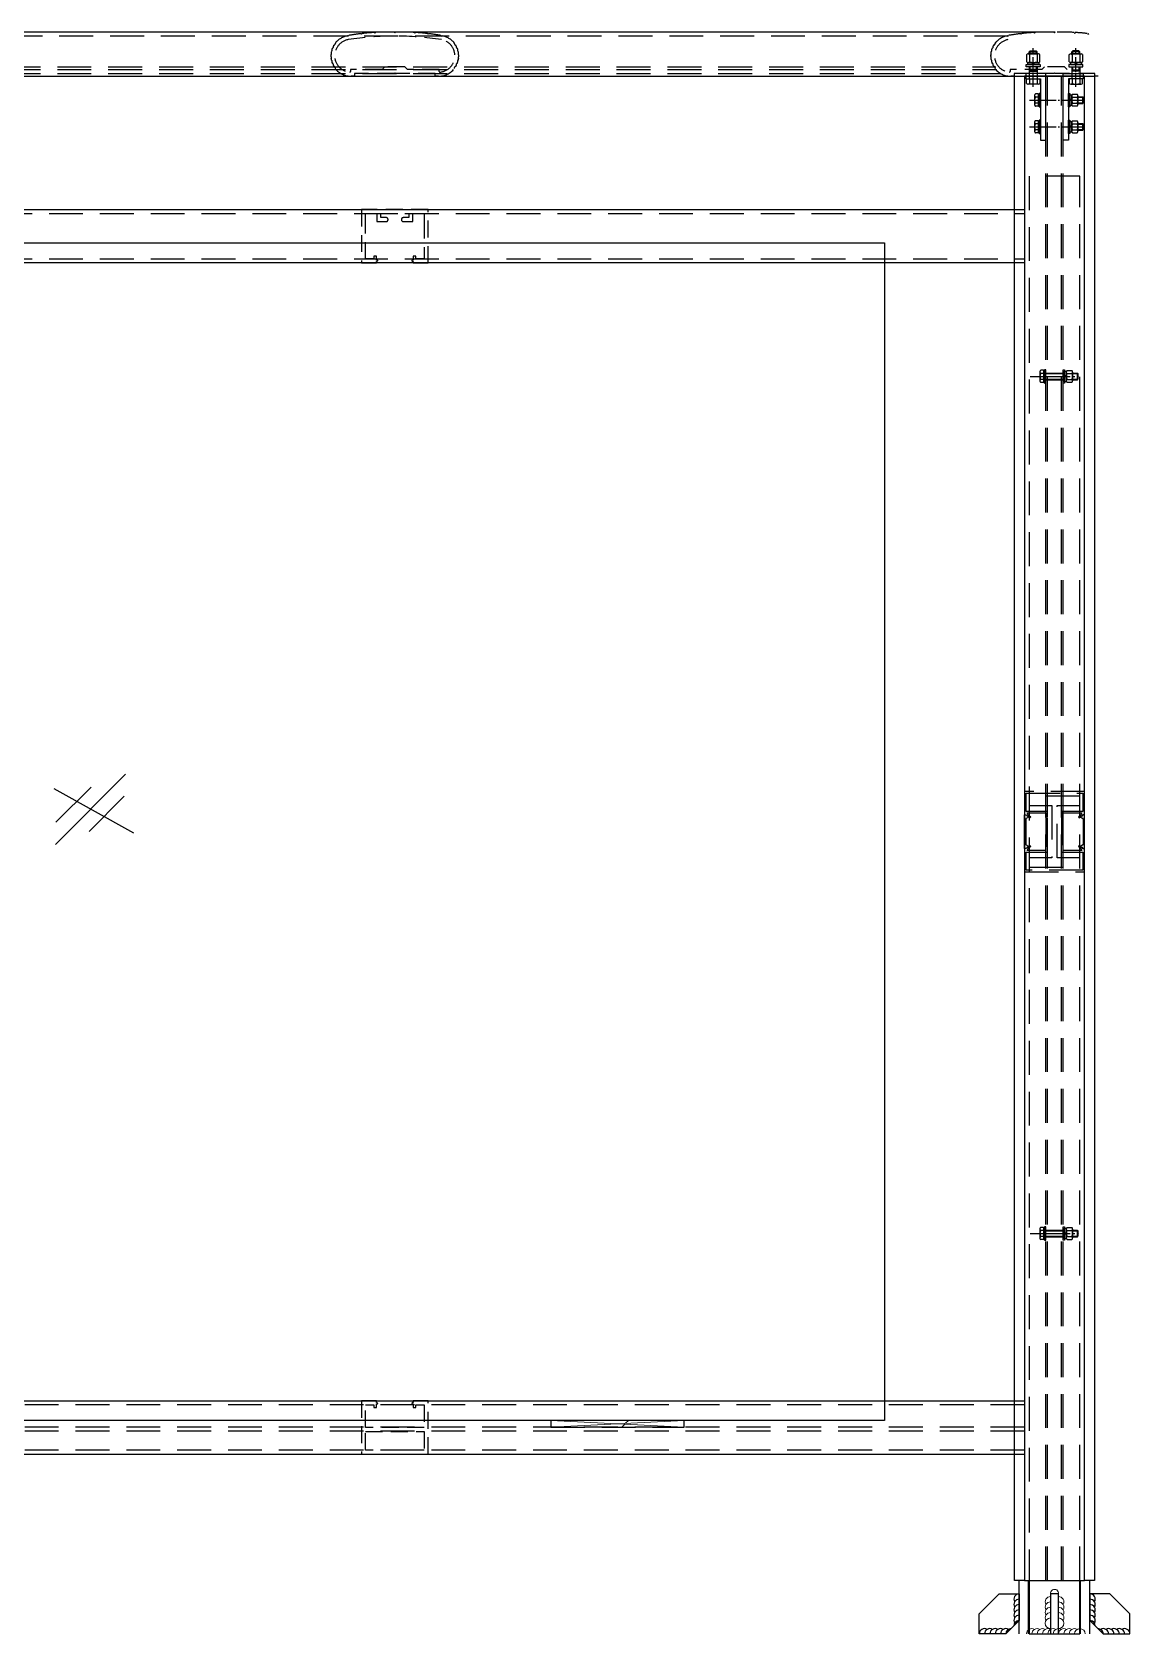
# Model space of a CAD drawing. Header units: millimetres. Extents: x -65 to 1577, y 0 to 1200.
# Drawn here: x 755 to 1577, y 0 to 1200 of the extents above; entities that cross this region are included whole.
import ezdxf

# ---------------------------------------------------------------- set-up
doc = ezdxf.new("R2010")
doc.units = ezdxf.units.MM
doc.linetypes.add('DASHED', pattern=[19.05, 12.7, -6.35])
doc.linetypes.add('DOTE', pattern=[2.42, 2, -0.2, 0.02, -0.2])
for name, color, linetype in [('2PJ', 4, 'Continuous'), ('@F01_Section_AL', 92, 'Continuous'), ('@F03_Section_Glass', 4, 'Continuous'), ('@F05_Section_Steel', 24, 'Continuous'), ('DIM', 8, 'Continuous'), ('F06_Section_Steel', 24, 'Continuous'), ('F26_Dote', 1, 'DOTE'), ('WELD', 8, 'Continuous'), ('XX', 6, 'DASHED')]:
    doc.layers.add(name, color=color, linetype=linetype)
doc.layers.add('3DASH', color=4, linetype='DASHED', lineweight=13)
doc.layers.add('JY-11填充层', color=8, linetype='Continuous', lineweight=5)

msp = doc.modelspace()

# ---------------------------------------------------------------- linework, layer by layer
for p, q in [((1509.9, 945.5, 0), (1509.9, 938.6, 0)), ((1512.7, 946.6, 0), (1510.7, 946.6, 0)), ((1512.7, 944.3, 0), (1510.7, 944.3, 0)), ((1512.7, 939.7, 0), (1510.7, 939.7, 0)), ((1512.7, 937.4, 0), (1510.7, 937.4, 0)), ((1512.7, 946.6, 0), (1513.4, 946.1, 0)), ((1512.7, 946.6, 0), (1512.7, 937.4, 0)), ((1512.7, 937.4, 0), (1513.4, 937.9, 0)), ((1513.4, 947, 0), (1513.4, 937, 0)), ((1514.4, 947, 0), (1513.4, 947, 0)), ((1513.4, 946.1, 0), (1513.4, 939.6, 0)), ((1513.4, 937.9, 0), (1513.4, 939.6, 0)), ((1513.4, 937, 0), (1514.4, 937, 0)), ((1514.4, 937, 0), (1514.4, 947, 0)), ((1514.4, 944.5, 0), (1527.4, 944.5, 0)), ((1514.4, 944.1, 0), (1527.4, 944.1, 0)), ((1514.4, 940, 0), (1527.4, 940, 0)), ((1514.4, 939.5, 0), (1527.4, 939.5, 0)), ((1527.4, 937, 0), (1527.4, 947, 0)), ((1527.4, 947, 0), (1528.4, 947, 0)), ((1528.4, 937, 0), (1527.4, 937, 0)), ((1528.4, 947, 0), (1528.4, 937, 0)), ((1528.4, 938, 0), (1528.4, 946, 0)), ((1528.4, 946, 0), (1529.7, 946, 0)), ((1529.7, 942.7, 0), (1528.4, 942, 0)), ((1529.7, 942, 0), (1528.4, 941.4, 0)), ((1529.7, 938, 0), (1528.4, 938, 0)), ((1529.7, 946, 0), (1529.7, 938, 0)), ((1529.7, 945.3, 0), (1529.7, 938.7, 0)), ((1530.4, 946.4, 0), (1533.8, 946.4, 0)), ((1530.4, 944.2, 0), (1533.8, 944.2, 0)), ((1530.4, 939.8, 0), (1533.8, 939.8, 0)), ((1530.4, 937.6, 0), (1533.8, 937.6, 0)), ((1534.4, 945.3, 0), (1534.4, 938.7, 0)), ((1534.4, 945.3, 0), (1534.4, 938.7, 0)), ((1534.4, 944.5, 0), (1538, 944.5, 0)), ((1534.4, 944.1, 0), (1538.4, 944.1, 0)), ((1534.4, 940, 0), (1538.4, 940, 0)), ((1534.4, 939.5, 0), (1538, 939.5, 0)), ((1538, 944.5, 0), (1538.4, 944.1, 0)), ((1538, 939.5, 0), (1538, 944.5, 0)), ((1538, 939.5, 0), (1538.4, 940, 0)), ((1538.4, 944.1, 0), (1538.4, 940, 0)), ((1509.9, 303.5, 0), (1509.9, 296.5, 0)), ((1512.7, 304.6, 0), (1510.7, 304.6, 0)), ((1512.7, 302.3, 0), (1510.7, 302.3, 0)), ((1512.7, 304.6, 0), (1513.4, 304.1, 0)), ((1512.7, 304.6, 0), (1512.7, 295.4, 0)), ((1513.4, 305, 0), (1513.4, 295, 0)), ((1514.4, 305, 0), (1513.4, 305, 0)), ((1513.4, 304.1, 0), (1513.4, 297.6, 0)), ((1514.4, 295, 0), (1514.4, 305, 0)), ((1514.4, 302.5, 0), (1527.4, 302.5, 0)), ((1514.4, 302.1, 0), (1527.4, 302.1, 0)), ((1527.4, 295, 0), (1527.4, 305, 0)), ((1527.4, 305, 0), (1528.4, 305, 0)), ((1528.4, 305, 0), (1528.4, 295, 0)), ((1528.4, 296, 0), (1528.4, 304, 0)), ((1528.4, 304, 0), (1529.7, 304, 0)), ((1529.7, 300.6, 0), (1528.4, 300, 0)), ((1529.7, 304, 0), (1529.7, 296, 0)), ((1529.7, 303.3, 0), (1529.7, 296.7, 0)), ((1530.4, 304.4, 0), (1533.8, 304.4, 0)), ((1530.4, 302.2, 0), (1533.8, 302.2, 0)), ((1534.4, 303.3, 0), (1534.4, 296.7, 0)), ((1534.4, 303.3, 0), (1534.4, 296.7, 0)), ((1534.4, 302.5, 0), (1538, 302.5, 0)), ((1534.4, 302.1, 0), (1538.4, 302.1, 0)), ((1538, 302.5, 0), (1538.4, 302.1, 0)), ((1538, 297.5, 0), (1538, 302.5, 0)), ((1538.4, 302.1, 0), (1538.4, 297.9, 0)), ((1512.7, 297.7, 0), (1510.7, 297.7, 0)), ((1512.7, 295.4, 0), (1510.7, 295.4, 0)), ((1512.7, 295.4, 0), (1513.4, 295.9, 0)), ((1513.4, 295.9, 0), (1513.4, 297.6, 0)), ((1513.4, 295, 0), (1514.4, 295, 0)), ((1514.4, 297.9, 0), (1527.4, 297.9, 0)), ((1514.4, 297.5, 0), (1527.4, 297.5, 0)), ((1528.4, 295, 0), (1527.4, 295, 0)), ((1529.7, 300, 0), (1528.4, 299.3, 0)), ((1529.7, 296, 0), (1528.4, 296, 0)), ((1530.4, 297.8, 0), (1533.8, 297.8, 0)), ((1530.4, 295.6, 0), (1533.8, 295.6, 0)), ((1534.4, 297.9, 0), (1538.4, 297.9, 0)), ((1534.4, 297.5, 0), (1538, 297.5, 0)), ((1538, 297.5, 0), (1538.4, 297.9, 0))]:
    msp.add_line(p, q)
for centre, radius, start, end in [((1511.2, 945.5, 0), 1.27, 114.7812, 245.2188), ((1513.9, 942, 0), 3.99, 144.4493, 215.5507), ((1511.2, 938.6, 0), 1.27, 114.7812, 245.2188), ((1531, 945.3, 0), 1.27, 120, 240), ((1533.9, 942, 0), 4.12, 147.7958, 212.2042), ((1531, 938.7, 0), 1.27, 120, 240), ((1533.2, 945.3, 0), 1.27, 300, 60), ((1530.3, 942, 0), 4.12, 327.7958, 32.2042), ((1533.2, 938.7, 0), 1.27, 300, 60), ((1511.2, 303.5, 0), 1.27, 114.7812, 245.2188), ((1513.9, 300, 0), 3.99, 144.4493, 215.5507), ((1531, 303.3, 0), 1.27, 120, 240), ((1533.9, 300, 0), 4.12, 147.7958, 212.2042), ((1533.2, 303.3, 0), 1.27, 300, 60), ((1530.3, 300, 0), 4.12, 327.7958, 32.2042), ((1511.2, 296.5, 0), 1.27, 114.7812, 245.2188), ((1531, 296.7, 0), 1.27, 120, 240), ((1533.2, 296.7, 0), 1.27, 300, 60)]:
    msp.add_arc(centre, radius, start, end)
at = {"layer": '2PJ'}
for p, q in [((1499.9, 1183.1, 0), (1499.9, 1177.7, 0)), ((1500.8, 1175.6, 0), (1500.8, 1177.2, 0)), ((1500.8, 1177.2, 0), (1509.1, 1177.2, 0)), ((1508.9, 1183.6, 0), (1501, 1183.6, 0)), ((1501, 1177.2, 0), (1508.9, 1177.2, 0)), ((1501.9, 1185.2, 0), (1502.7, 1186, 0)), ((1501.9, 1183.6, 0), (1501.9, 1185.2, 0)), ((1501.9, 1185.2, 0), (1507.9, 1185.2, 0)), ((1501.9, 1183.6, 0), (1507.9, 1183.6, 0)), ((1502.1, 1183.1, 0), (1502.1, 1177.7, 0)), ((1502.7, 1186, 0), (1507.2, 1186, 0)), ((1503.6, 1177.2, 0), (1505.2, 1175.6, 0)), ((1504.6, 1177.2, 0), (1506.2, 1175.6, 0)), ((1507.9, 1185.2, 0), (1507.2, 1186, 0)), ((1507.8, 1183.1, 0), (1507.8, 1177.7, 0)), ((1507.9, 1183.6, 0), (1507.9, 1185.2, 0)), ((1509.1, 1177.2, 0), (1509.1, 1175.6, 0)), ((1509.9, 1177.7, 0), (1509.9, 1183.1, 0)), ((1531.9, 1177.7, 0), (1531.9, 1183.1, 0)), ((1541.1, 1177.2, 0), (1532.8, 1177.2, 0)), ((1532.8, 1177.2, 0), (1532.8, 1175.6, 0)), ((1533, 1183.6, 0), (1540.9, 1183.6, 0)), ((1540.9, 1177.2, 0), (1533, 1177.2, 0)), ((1533.9, 1185.2, 0), (1534.7, 1186, 0)), ((1533.9, 1183.6, 0), (1533.9, 1185.2, 0)), ((1539.9, 1185.2, 0), (1533.9, 1185.2, 0)), ((1539.9, 1183.6, 0), (1533.9, 1183.6, 0)), ((1534.1, 1183.1, 0), (1534.1, 1177.7, 0)), ((1539.2, 1186, 0), (1534.7, 1186, 0)), ((1537.2, 1177.2, 0), (1535.6, 1175.6, 0)), ((1538.2, 1177.2, 0), (1536.6, 1175.6, 0)), ((1539.9, 1185.2, 0), (1539.2, 1186, 0)), ((1539.8, 1183.1, 0), (1539.8, 1177.7, 0)), ((1539.9, 1183.6, 0), (1539.9, 1185.2, 0)), ((1541.1, 1175.6, 0), (1541.1, 1177.2, 0)), ((1541.9, 1183.1, 0), (1541.9, 1177.7, 0)), ((1499.7, 1174, 0), (1499.7, 1175.6, 0)), ((1499.7, 1175.6, 0), (1510.2, 1175.6, 0)), ((1510.2, 1174, 0), (1499.7, 1174, 0)), ((1499.9, 1161.5, 0), (1499.9, 1165, 0)), ((1499.9, 1165, 0), (1509.9, 1165, 0)), ((1509.1, 1175.6, 0), (1500.8, 1175.6, 0)), ((1501.9, 1174, 0), (1501.9, 1165, 0)), ((1501.9, 1171.4, 0), (1507.9, 1171.4, 0)), ((1501.9, 1170.6, 0), (1502.7, 1171.4, 0)), ((1501.9, 1170.6, 0), (1507.9, 1170.6, 0)), ((1502.1, 1165, 0), (1502.1, 1161.5, 0)), ((1507.9, 1170.6, 0), (1507.2, 1171.4, 0)), ((1507.8, 1165, 0), (1507.8, 1161.5, 0)), ((1507.9, 1174, 0), (1507.9, 1165, 0)), ((1509.9, 1165, 0), (1509.9, 1161.5, 0)), ((1510.2, 1175.6, 0), (1510.2, 1174, 0)), ((1542.2, 1175.6, 0), (1531.7, 1175.6, 0)), ((1531.7, 1175.6, 0), (1531.7, 1174, 0)), ((1531.7, 1174, 0), (1542.2, 1174, 0)), ((1541.9, 1165, 0), (1531.9, 1165, 0)), ((1531.9, 1165, 0), (1531.9, 1161.5, 0)), ((1532.8, 1175.6, 0), (1541.1, 1175.6, 0)), ((1533.9, 1174, 0), (1533.9, 1165, 0)), ((1539.9, 1171.4, 0), (1533.9, 1171.4, 0)), ((1533.9, 1170.6, 0), (1534.7, 1171.4, 0)), ((1539.9, 1170.6, 0), (1533.9, 1170.6, 0)), ((1534.1, 1165, 0), (1534.1, 1161.5, 0)), ((1539.9, 1170.6, 0), (1539.2, 1171.4, 0)), ((1539.8, 1165, 0), (1539.8, 1161.5, 0)), ((1539.9, 1174, 0), (1539.9, 1165, 0)), ((1541.9, 1161.5, 0), (1541.9, 1165, 0)), ((1542.2, 1174, 0), (1542.2, 1175.6, 0)), ((1508.9, 1161, 0), (1501, 1161, 0)), ((1533, 1161, 0), (1540.9, 1161, 0))]:
    msp.add_line(p, q, dxfattribs=at)
for centre, radius, start, end in [((1501, 1182.2, 0), 1.35, 90.5815, 142.2893), ((1501, 1178.6, 0), 1.35, 217.7105, 269.4181), ((1501, 1182.2, 0), 1.35, 37.7103, 89.4172), ((1501.1, 1178.6, 0), 1.35, 270.5828, 322.2897), ((1504.9, 1175.4, 0), 8.19, 69.3718, 110.6282), ((1505, 1185.4, 0), 8.19, 249.3718, 290.6282), ((1508.9, 1182.2, 0), 1.35, 90.5828, 142.2897), ((1509, 1178.6, 0), 1.35, 217.7103, 269.4172), ((1508.9, 1182.2, 0), 1.35, 37.7107, 89.4185), ((1508.9, 1178.6, 0), 1.35, 270.5819, 322.2895), ((1533, 1182.2, 0), 1.35, 90.5815, 142.2893), ((1533, 1178.6, 0), 1.35, 217.7105, 269.4181), ((1532.9, 1178.6, 0), 1.35, 270.5828, 322.2897), ((1533, 1182.2, 0), 1.35, 37.7103, 89.4172), ((1536.8, 1185.4, 0), 8.19, 249.3718, 290.6282), ((1536.9, 1175.4, 0), 8.19, 69.3718, 110.6282), ((1540.8, 1178.6, 0), 1.35, 217.7103, 269.4172), ((1540.9, 1182.2, 0), 1.35, 90.5828, 142.2897), ((1540.9, 1182.2, 0), 1.35, 37.7107, 89.4185), ((1540.9, 1178.6, 0), 1.35, 270.5819, 322.2895), ((1501, 1162.4, 0), 1.35, 217.7103, 269.4172), ((1501, 1162.4, 0), 1.35, 270.5828, 322.2897), ((1504.9, 1169.2, 0), 8.19, 249.3718, 290.6282), ((1508.9, 1162.4, 0), 1.35, 217.7103, 269.4172), ((1508.9, 1162.4, 0), 1.35, 270.5828, 322.2897), ((1533, 1162.4, 0), 1.35, 217.7103, 269.4172), ((1533, 1162.4, 0), 1.35, 270.5828, 322.2897), ((1536.9, 1169.2, 0), 8.19, 249.3718, 290.6282), ((1540.9, 1162.4, 0), 1.35, 217.7103, 269.4172), ((1540.9, 1162.4, 0), 1.35, 270.5828, 322.2897)]:
    msp.add_arc(centre, radius, start, end, dxfattribs=at)
at = {"layer": '3DASH', "ltscale": 0.5}
for p, q in [((1502.7, 1186, 0), (1502.7, 1183.6, 0)), ((1507.2, 1186, 0), (1507.2, 1183.6, 0)), ((1534.7, 1186, 0), (1534.7, 1183.6, 0)), ((1539.2, 1186, 0), (1539.2, 1183.6, 0)), ((1502.7, 1171.4, 0), (1502.7, 1174, 0)), ((1507.2, 1171.4, 0), (1507.2, 1174, 0)), ((1534.7, 1171.4, 0), (1534.7, 1174, 0)), ((1539.2, 1171.4, 0), (1539.2, 1174, 0))]:
    msp.add_line(p, q, dxfattribs=at)
at = {"layer": '@F01_Section_AL'}
for p, q in [((1521.4, 1200, 0), (-64.6, 1200, 0)), ((-64.6, 1167, 0), (1490.7, 1167, 0)), ((1490.9, 40, 0), (1490.9, 1167, 0)), ((1490.9, 1167, 0), (1550.9, 1167, 0)), ((1543.4, 1167, 0), (1498.4, 1167, 0)), ((1498.4, 1167, 0), (1498.4, 40, 0)), ((1543.4, 1167, 0), (1498.4, 1167, 0)), ((1498.4, 1167, 0), (1498.4, 40, 0)), ((1543.4, 40, 0), (1543.4, 1167, 0)), ((1543.4, 40, 0), (1543.4, 1167, 0)), ((1550.9, 1167, 0), (1550.9, 40, 0)), ((43.5, 1067, 0), (1498.4, 1067, 0)), ((1498.4, 1067, 0), (1498.4, 1027, 0)), ((1498.4, 1027, 0), (43.5, 1027, 0)), ((43.5, 174.7, 0), (1498.4, 174.7, 0)), ((43.5, 134.7, 0), (1498.4, 134.7, 0)), ((1498.4, 40, 0), (1490.9, 40, 0)), ((1498.4, 40, 0), (1543.4, 40, 0)), ((1498.4, 40, 0), (1543.4, 40, 0)), ((1498.4, 40, 0), (1543.4, 40, 0)), ((1550.9, 40, 0), (1543.4, 40, 0))]:
    msp.add_line(p, q, dxfattribs=at)
at = {"layer": '@F03_Section_Glass'}
for p, q in [((148.4, 1042, 0), (1393.4, 1042, 0)), ((1393.4, 1042, 0), (1393.4, 160, 0)), ((1393.4, 160, 0), (148.4, 160, 0))]:
    msp.add_line(p, q, dxfattribs=at)
at = {"layer": '@F05_Section_Steel', "ltscale": 10}
for p, q in [((1514.4, 1169, 0), (1499.4, 1169, 0)), ((1499.4, 1169, 0), (1499.4, 1165, 0)), ((1499.4, 1165, 0), (1510.4, 1165, 0)), ((1510.4, 1165, 0), (1510.4, 1119, 0)), ((1514.4, 1119, 0), (1514.4, 1169, 0)), ((1527.4, 1119, 0), (1527.4, 1169, 0)), ((1527.4, 1169, 0), (1542.4, 1169, 0)), ((1542.4, 1165, 0), (1531.4, 1165, 0)), ((1531.4, 1165, 0), (1531.4, 1119, 0)), ((1542.4, 1169, 0), (1542.4, 1165, 0)), ((1510.4, 1119, 0), (1514.4, 1119, 0)), ((1531.4, 1119, 0), (1527.4, 1119, 0)), ((1523.9, 30, 0), (1517.9, 30, 0)), ((1517.9, 30, 0), (1517.9, 0, 0)), ((1523.9, 0, 0), (1523.9, 30, 0)), ((1517.9, 0, 0), (1523.9, 0, 0))]:
    msp.add_line(p, q, dxfattribs=at)
at = {"layer": '@F05_Section_Steel'}
for p, q in [((1464.4, 15, 0), (1479.4, 30, 0)), ((1479.4, 30, 0), (1494.4, 30, 0)), ((1494.4, 30, 0), (1494.4, 10, 0)), ((1562.4, 30, 0), (1547.4, 30, 0)), ((1547.4, 30, 0), (1547.4, 10, 0)), ((1577.4, 15, 0), (1562.4, 30, 0)), ((1464.4, 0, 0), (1464.4, 15, 0)), ((1577.4, 0, 0), (1577.4, 15, 0)), ((1494.4, 10, 0), (1484.4, 0, 0)), ((1547.4, 10, 0), (1557.4, 0, 0)), ((1484.4, 0, 0), (1464.4, 0, 0)), ((1557.4, 0, 0), (1577.4, 0, 0))]:
    msp.add_line(p, q, dxfattribs=at)
at = {"layer": 'DIM', "linetype": 'DASHED', "ltscale": 450}
msp.add_line((772.1, 591.5, 0), (824.7, 644.1, 0), dxfattribs=at)
at = {"layer": 'DIM'}
for p, q in [((771, 633.4, 0), (830.7, 600.2, 0)), ((772.4, 608, 0), (798.8, 634.4, 0)), ((797.4, 601.2, 0), (823.7, 627.5, 0))]:
    msp.add_line(p, q, dxfattribs=at)
at = {"layer": 'F06_Section_Steel'}
for p, q in [((1494.4, 0, 0), (1494.4, 40, 0)), ((1501.5, 0, 0), (1501.5, 40, 0)), ((1501.9, 40, 0), (1501.9, 0, 0)), ((1539.9, 0, 0), (1539.9, 40, 0)), ((1540.4, 0, 0), (1540.4, 40, 0)), ((1547.4, 0, 0), (1547.4, 40, 0)), ((1501.9, 0, 0), (1539.9, 0, 0))]:
    msp.add_line(p, q, dxfattribs=at)
at = {"layer": 'F26_Dote', "linetype": 'DOTE', "ltscale": 5}
for p, q in [((1504.9, 1159, 0), (1504.9, 1188, 0)), ((1536.9, 1159, 0), (1536.9, 1188, 0))]:
    msp.add_line(p, q, dxfattribs=at)
at = {"layer": 'F26_Dote', "ltscale": 10}
for p, q in [((1502.1, 1149, 0), (1543.1, 1149, 0)), ((1502.1, 1129, 0), (1543.1, 1129, 0))]:
    msp.add_line(p, q, dxfattribs=at)
at = {"layer": 'F26_Dote', "ltscale": 15}
for p, q in [((1502.7, 942, 0), (1539.1, 942, 0)), ((1502.7, 300, 0), (1539.1, 300, 0))]:
    msp.add_line(p, q, dxfattribs=at)
at = {"layer": 'JY-11填充层'}
for p, q in [((1243.4, 155, 0), (1143.4, 160, 0)), ((1143.4, 155, 0), (1243.4, 160, 0)), ((1196.6, 155, 0), (1198.9, 157.2, 0)), ((1199.4, 157.8, 0), (1201.6, 160, 0)), ((1517.9, 30, 0), (1521.9, 30, 0)), ((1521.9, 30, 0), (1523.9, 30, 0))]:
    msp.add_line(p, q, dxfattribs=at)
for centre, radius, start, end in [((1517.9, 24, 0), 4, 90, 210), ((1517.9, 20, 0), 4, 90, 210), ((1520.9, 30.4, 0), 3.03, 352.1388, 187.8612), ((1523.9, 24, 0), 4, 330, 90), ((1523.9, 20, 0), 4, 330, 90), ((1517.9, 16, 0), 4, 90, 210), ((1517.9, 12, 0), 4, 90, 210), ((1517.9, 8, 0), 4, 90, 270), ((1523.9, 16, 0), 4, 330, 90), ((1523.9, 12, 0), 4, 330, 90), ((1523.9, 8, 0), 4, 270, 90), ((1503.9, 0, 0), 4, 60, 180), ((1507.9, 0, 0), 4, 60, 180), ((1511.9, 0, 0), 4, 60, 180), ((1515.9, 0, 0), 4, 60, 180), ((1519.9, 0, 0), 4, 60, 180), ((1523.9, 0, 0), 4, 60, 180), ((1527.9, 0, 0), 4, 60, 180), ((1531.9, 0, 0), 4, 60, 180), ((1535.9, 0, 0), 4, 60, 180), ((1539.9, 0, 0), 4, 0, 180)]:
    msp.add_arc(centre, radius, start, end, dxfattribs=at)
at = {"layer": 'WELD'}
for centre, start, end in [((1494.4, 26, 0), 90, 210), ((1494.4, 22, 0), 90, 210), ((1494.4, 22, 0), 90, 150), ((1547.4, 26, 0), 330, 90), ((1547.4, 22, 0), 30, 90), ((1547.4, 22, 0), 330, 90), ((1494.4, 18, 0), 90, 210), ((1494.4, 14, 0), 90, 210), ((1494.4, 10, 0), 90, 210), ((1494.4, 18, 0), 90, 150), ((1494.4, 14, 0), 90, 150), ((1494.4, 10, 0), 90, 150), ((1547.4, 18, 0), 30, 90), ((1547.4, 18, 0), 330, 90), ((1547.4, 14, 0), 30, 90), ((1547.4, 14, 0), 330, 90), ((1547.4, 10, 0), 30, 90), ((1547.4, 10, 0), 330, 90), ((1468.4, 0, 0), 60, 180), ((1472.4, 0, 0), 60, 180), ((1472.4, 0, 0), 120, 180), ((1476.4, 0, 0), 60, 180), ((1476.4, 0, 0), 120, 180), ((1480.4, 0, 0), 60, 180), ((1480.4, 0, 0), 120, 180), ((1484.4, 0, 0), 60, 180), ((1484.4, 0, 0), 120, 180), ((1488.4, 0, 0), 90, 180), ((1488.4, 0, 0), 120, 180), ((1494.4, 6, 0), 90, 180), ((1494.4, 6, 0), 90, 150), ((1547.4, 6, 0), 30, 90), ((1547.4, 6, 0), 0, 90), ((1553.4, 0, 0), 0, 90), ((1557.4, 0, 0), 0, 120), ((1553.4, 0, 0), 0, 60), ((1561.4, 0, 0), 0, 120), ((1557.4, 0, 0), 0, 60), ((1565.4, 0, 0), 0, 120), ((1561.4, 0, 0), 0, 60), ((1569.4, 0, 0), 0, 120), ((1565.4, 0, 0), 0, 60), ((1573.4, 0, 0), 0, 120), ((1569.4, 0, 0), 0, 60)]:
    msp.add_arc(centre, 4, start, end, dxfattribs=at)
at = {"layer": 'XX', "ltscale": 2}
for p, q in [((1486.2, 1197, 0), (-64.6, 1197, 0)), ((-64.6, 1174, 0), (1476.9, 1174, 0)), ((-64.6, 1172, 0), (1476.9, 1172, 0)), ((-64.6, 1169, 0), (1480.6, 1169, 0)), ((1514.4, 40, 0), (1514.4, 1167, 0)), ((1515.6, 40, 0), (1515.6, 1167, 0)), ((1526.2, 40, 0), (1526.2, 1167, 0)), ((1527.4, 40, 0), (1527.4, 1167, 0)), ((1505.9, 1152.5, 0), (1505.9, 1145.6, 0)), ((1508.7, 1153.6, 0), (1506.7, 1153.6, 0)), ((1508.7, 1153.6, 0), (1509.4, 1153.1, 0)), ((1508.7, 1153.6, 0), (1508.7, 1144.4, 0)), ((1509.4, 1154, 0), (1509.4, 1144, 0)), ((1510.4, 1154, 0), (1509.4, 1154, 0)), ((1509.4, 1153.1, 0), (1509.4, 1146.6, 0)), ((1510.4, 1144, 0), (1510.4, 1154, 0)), ((1531.4, 1144, 0), (1531.4, 1154, 0)), ((1531.4, 1154, 0), (1532.4, 1154, 0)), ((1532.4, 1154, 0), (1532.4, 1144, 0)), ((1532.4, 1145, 0), (1532.4, 1153, 0)), ((1532.4, 1153, 0), (1533.7, 1153, 0)), ((1533.7, 1153, 0), (1533.7, 1145, 0)), ((1533.7, 1152.3, 0), (1533.7, 1145.7, 0)), ((1534.4, 1153.4, 0), (1537.8, 1153.4, 0)), ((1538.4, 1152.3, 0), (1538.4, 1145.7, 0)), ((1538.4, 1152.3, 0), (1538.4, 1145.7, 0)), ((1508.7, 1151.3, 0), (1506.7, 1151.3, 0)), ((1508.7, 1146.7, 0), (1506.7, 1146.7, 0)), ((1508.7, 1144.4, 0), (1506.7, 1144.4, 0)), ((1508.7, 1144.4, 0), (1509.4, 1144.9, 0)), ((1509.4, 1144.9, 0), (1509.4, 1146.6, 0)), ((1509.4, 1144, 0), (1510.4, 1144, 0)), ((1532.4, 1144, 0), (1531.4, 1144, 0)), ((1533.7, 1149.7, 0), (1532.4, 1149, 0)), ((1533.7, 1149, 0), (1532.4, 1148.4, 0)), ((1533.7, 1145, 0), (1532.4, 1145, 0)), ((1534.4, 1151.2, 0), (1537.8, 1151.2, 0)), ((1534.4, 1146.8, 0), (1537.8, 1146.8, 0)), ((1534.4, 1144.6, 0), (1537.8, 1144.6, 0)), ((1538.4, 1151.5, 0), (1542, 1151.5, 0)), ((1538.4, 1151.1, 0), (1542.4, 1151.1, 0)), ((1538.4, 1147, 0), (1542.4, 1147, 0)), ((1538.4, 1146.5, 0), (1542, 1146.5, 0)), ((1542, 1151.5, 0), (1542.4, 1151.1, 0)), ((1542, 1146.5, 0), (1542, 1151.5, 0)), ((1542, 1146.5, 0), (1542.4, 1147, 0)), ((1542.4, 1151.1, 0), (1542.4, 1147, 0)), ((1505.9, 1132.5, 0), (1505.9, 1125.6, 0)), ((1508.7, 1133.6, 0), (1506.7, 1133.6, 0)), ((1508.7, 1131.3, 0), (1506.7, 1131.3, 0)), ((1508.7, 1133.6, 0), (1509.4, 1133.1, 0)), ((1508.7, 1133.6, 0), (1508.7, 1124.4, 0)), ((1509.4, 1134, 0), (1509.4, 1124, 0)), ((1510.4, 1134, 0), (1509.4, 1134, 0)), ((1509.4, 1133.1, 0), (1509.4, 1126.6, 0)), ((1510.4, 1124, 0), (1510.4, 1134, 0)), ((1531.4, 1124, 0), (1531.4, 1134, 0)), ((1531.4, 1134, 0), (1532.4, 1134, 0)), ((1532.4, 1134, 0), (1532.4, 1124, 0)), ((1532.4, 1125, 0), (1532.4, 1133, 0)), ((1532.4, 1133, 0), (1533.7, 1133, 0)), ((1533.7, 1129.7, 0), (1532.4, 1129, 0)), ((1533.7, 1129, 0), (1532.4, 1128.4, 0)), ((1533.7, 1133, 0), (1533.7, 1125, 0)), ((1533.7, 1132.3, 0), (1533.7, 1125.7, 0)), ((1534.4, 1133.4, 0), (1537.8, 1133.4, 0)), ((1534.4, 1131.2, 0), (1537.8, 1131.2, 0)), ((1538.4, 1132.3, 0), (1538.4, 1125.7, 0)), ((1538.4, 1132.3, 0), (1538.4, 1125.7, 0)), ((1538.4, 1131.5, 0), (1542, 1131.5, 0)), ((1538.4, 1131.1, 0), (1542.4, 1131.1, 0)), ((1542, 1131.5, 0), (1542.4, 1131.1, 0)), ((1542, 1126.5, 0), (1542, 1131.5, 0)), ((1542.4, 1131.1, 0), (1542.4, 1127, 0)), ((1508.7, 1126.7, 0), (1506.7, 1126.7, 0)), ((1508.7, 1124.4, 0), (1506.7, 1124.4, 0)), ((1508.7, 1124.4, 0), (1509.4, 1124.9, 0)), ((1509.4, 1124.9, 0), (1509.4, 1126.6, 0)), ((1509.4, 1124, 0), (1510.4, 1124, 0)), ((1532.4, 1124, 0), (1531.4, 1124, 0)), ((1533.7, 1125, 0), (1532.4, 1125, 0)), ((1534.4, 1126.8, 0), (1537.8, 1126.8, 0)), ((1534.4, 1124.6, 0), (1537.8, 1124.6, 0)), ((1538.4, 1127, 0), (1542.4, 1127, 0)), ((1538.4, 1126.5, 0), (1542, 1126.5, 0)), ((1542, 1126.5, 0), (1542.4, 1127, 0)), ((1539.9, 1092, 0), (1501.9, 1092, 0)), ((1501.9, 1092, 0), (1501.9, 40, 0)), ((1539.9, 40, 0), (1539.9, 1092, 0)), ((43.4, 1064, 0), (1498.4, 1064, 0)), ((43.4, 1030, 0), (1498.4, 1030, 0)), ((1543.4, 631, 0), (1498.4, 631, 0)), ((1498.4, 631, 0), (1498.4, 615, 0)), ((1499.6, 616.2, 0), (1499.6, 629.8, 0)), ((1499.6, 629.8, 0), (1542.2, 629.8, 0)), ((1539.9, 627.5, 0), (1501.9, 627.5, 0)), ((1501.9, 627.5, 0), (1501.9, 620.5, 0)), ((1539.9, 620.5, 0), (1539.9, 627.5, 0)), ((1542.2, 629.8, 0), (1542.2, 616.2, 0)), ((1543.4, 615, 0), (1543.4, 631, 0)), ((1498.4, 615, 0), (1498.4, 613.5, 0)), ((1498.4, 613.5, 0), (1499.8, 613.5, 0)), ((1498.4, 613.5, 0), (1498.4, 613.5, 0)), ((1498.4, 588.5, 0), (1498.4, 613.5, 0)), ((1498.4, 613.5, 0), (1499.9, 613.5, 0)), ((1515.6, 616.2, 0), (1499.6, 616.2, 0)), ((1499.8, 613.5, 0), (1500.4, 612.5, 0)), ((1499.9, 613.5, 0), (1500.4, 612.6, 0)), ((1501.5, 613.2, 0), (1500.4, 615, 0)), ((1500.4, 615, 0), (1514.4, 615, 0)), ((1500.4, 612.6, 0), (1501.5, 613.2, 0)), ((1500.4, 612.5, 0), (1501, 612.9, 0)), ((1501.9, 620.5, 0), (1518.9, 620.5, 0)), ((1502.1, 612.8, 0), (1503.1, 612.1, 0)), ((1503.1, 612.1, 0), (1502.4, 611.3, 0)), ((1514.4, 615, 0), (1514.4, 586.9, 0)), ((1515.6, 585.7, 0), (1515.6, 616.2, 0)), ((1518.9, 620.5, 0), (1518.9, 581.4, 0)), ((1522.9, 581.4, 0), (1522.9, 620.5, 0)), ((1522.9, 620.5, 0), (1539.9, 620.5, 0)), ((1542.2, 616.2, 0), (1526.2, 616.2, 0)), ((1526.2, 616.2, 0), (1526.2, 585.7, 0)), ((1527.4, 615, 0), (1541.4, 615, 0)), ((1527.4, 586.9, 0), (1527.4, 615, 0)), ((1539.7, 612.8, 0), (1538.8, 612.1, 0)), ((1538.8, 612.1, 0), (1539.4, 611.3, 0)), ((1541.4, 615, 0), (1540.4, 613.2, 0)), ((1540.4, 613.2, 0), (1541.4, 612.6, 0)), ((1541.4, 612.5, 0), (1540.8, 612.9, 0)), ((1541.4, 612.6, 0), (1542, 613.5, 0)), ((1542, 613.5, 0), (1541.4, 612.5, 0)), ((1543.4, 613.5, 0), (1542, 613.5, 0)), ((1542, 613.5, 0), (1543.4, 613.5, 0)), ((1543.4, 613.5, 0), (1543.4, 615, 0)), ((1543.4, 613.5, 0), (1543.4, 613.5, 0)), ((1543.4, 588.5, 0), (1543.4, 613.5, 0)), ((1499.4, 610.5, 0), (1499.4, 591.5, 0)), ((1501.3, 611.8, 0), (1499.7, 610.9, 0)), ((1502.4, 611.3, 0), (1501.8, 611.8, 0)), ((1539.4, 611.3, 0), (1540.1, 611.8, 0)), ((1540.6, 611.8, 0), (1542.2, 610.9, 0)), ((1542.4, 610.5, 0), (1542.4, 591.5, 0)), ((1499.8, 588.5, 0), (1498.4, 588.5, 0)), ((1499.9, 588.4, 0), (1498.4, 588.4, 0)), ((1498.4, 588.4, 0), (1498.4, 586.9, 0)), ((1499.7, 591.1, 0), (1501.3, 590.2, 0)), ((1500.4, 589.5, 0), (1499.8, 588.5, 0)), ((1500.4, 589.3, 0), (1499.9, 588.4, 0)), ((1501, 589.2, 0), (1500.4, 589.5, 0)), ((1501.5, 588.7, 0), (1500.4, 589.3, 0)), ((1500.4, 586.9, 0), (1501.5, 588.7, 0)), ((1501.8, 590.2, 0), (1502.4, 590.7, 0)), ((1503.1, 589.9, 0), (1502.1, 589.2, 0)), ((1502.4, 590.7, 0), (1503.1, 589.9, 0)), ((1539.4, 590.7, 0), (1538.8, 589.9, 0)), ((1538.8, 589.9, 0), (1539.7, 589.2, 0)), ((1540.1, 590.2, 0), (1539.4, 590.7, 0)), ((1541.4, 589.3, 0), (1540.4, 588.7, 0)), ((1540.4, 588.7, 0), (1541.4, 586.9, 0)), ((1542.2, 591.1, 0), (1540.6, 590.2, 0)), ((1540.8, 589.2, 0), (1541.4, 589.5, 0)), ((1542, 588.4, 0), (1541.4, 589.3, 0)), ((1541.4, 589.5, 0), (1542, 588.5, 0)), ((1542, 588.5, 0), (1543.4, 588.5, 0)), ((1543.4, 588.4, 0), (1542, 588.4, 0)), ((1543.4, 586.9, 0), (1543.4, 588.4, 0)), ((1498.4, 586.9, 0), (1498.4, 571, 0)), ((1499.6, 572.2, 0), (1499.6, 585.7, 0)), ((1499.6, 585.7, 0), (1515.6, 585.7, 0)), ((1514.4, 586.9, 0), (1500.4, 586.9, 0)), ((1518.9, 581.4, 0), (1501.9, 581.4, 0)), ((1501.9, 581.4, 0), (1501.9, 574.5, 0)), ((1539.9, 581.4, 0), (1522.9, 581.4, 0)), ((1526.2, 585.7, 0), (1542.2, 585.7, 0)), ((1541.4, 586.9, 0), (1527.4, 586.9, 0)), ((1539.9, 574.5, 0), (1539.9, 581.4, 0)), ((1542.2, 585.7, 0), (1542.2, 572.2, 0)), ((1543.4, 571, 0), (1543.4, 586.9, 0)), ((1498.4, 571, 0), (1543.4, 571, 0)), ((1542.2, 572.2, 0), (1499.6, 572.2, 0)), ((1501.9, 574.5, 0), (1539.9, 574.5, 0)), ((1498.4, 171.7, 0), (43.5, 171.7, 0)), ((1243.4, 160, 0), (1143.4, 160, 0)), ((1143.4, 160, 0), (1143.4, 155, 0)), ((1243.4, 155, 0), (1243.4, 160, 0)), ((1498.4, 155, 0), (43.5, 155, 0)), ((1498.4, 152, 0), (43.5, 152, 0)), ((1143.4, 155, 0), (1243.4, 155, 0)), ((1498.4, 137.7, 0), (43.5, 137.7, 0))]:
    msp.add_line(p, q, dxfattribs=at)
at = {"layer": 'XX'}
for p, q in [((991, 1197.3, 0), (991.6, 1196.9, 0)), ((991.6, 1196.9, 0), (992, 1197.4, 0)), ((1000.9, 1198.8, 0), (1001.5, 1198.3, 0)), ((1001.5, 1198.3, 0), (1001.9, 1198.9, 0)), ((1010.9, 1199.7, 0), (1011.4, 1199.2, 0)), ((1011.4, 1199.2, 0), (1011.9, 1199.7, 0)), ((1025.9, 1200, 0), (1026.4, 1199.5, 0)), ((1026.4, 1199.5, 0), (1026.9, 1200, 0)), ((1041, 1199.7, 0), (1041.4, 1199.2, 0)), ((1041.4, 1199.2, 0), (1042, 1199.7, 0)), ((1051, 1198.9, 0), (1051.4, 1198.3, 0)), ((1051.4, 1198.3, 0), (1051.9, 1198.8, 0)), ((1060.9, 1197.4, 0), (1061.3, 1196.9, 0)), ((1061.3, 1196.9, 0), (1061.9, 1197.3, 0)), ((1485.5, 1197.3, 0), (1486.1, 1196.9, 0)), ((1486.1, 1196.9, 0), (1486.5, 1197.4, 0)), ((1495.4, 1198.8, 0), (1496, 1198.3, 0)), ((1496, 1198.3, 0), (1496.4, 1198.9, 0)), ((1505.4, 1199.7, 0), (1505.9, 1199.2, 0)), ((1505.9, 1199.2, 0), (1506.4, 1199.7, 0)), ((1520.4, 1200, 0), (1520.9, 1199.5, 0)), ((1520.9, 1199.5, 0), (1521.4, 1200, 0)), ((1535.5, 1199.7, 0), (1535.9, 1199.2, 0)), ((1535.9, 1199.2, 0), (1536.5, 1199.7, 0)), ((1545.5, 1198.9, 0), (1545.9, 1198.3, 0)), ((1545.9, 1198.3, 0), (1546.5, 1198.8, 0)), ((1016.9, 1172, 0), (993.2, 1172, 0)), ((993.2, 1172, 0), (993.2, 1170.5, 0)), ((996.2, 1167, 0), (993.7, 1167, 0)), ((1025.9, 1169, 0), (996.2, 1169, 0)), ((996.2, 1169, 0), (996.2, 1167, 0)), ((1018.9, 1174, 0), (1016.9, 1172, 0)), ((1033.9, 1174, 0), (1018.9, 1174, 0)), ((1026.4, 1169.5, 0), (1025.9, 1169, 0)), ((1026.9, 1169, 0), (1026.4, 1169.5, 0)), ((1056.7, 1169, 0), (1026.9, 1169, 0)), ((1035.9, 1172, 0), (1033.9, 1174, 0)), ((1059.7, 1172, 0), (1035.9, 1172, 0)), ((1056.7, 1167, 0), (1056.7, 1169, 0)), ((1059.2, 1167, 0), (1056.7, 1167, 0)), ((1059.7, 1170.5, 0), (1059.7, 1172, 0)), ((1511.4, 1172, 0), (1487.7, 1172, 0)), ((1487.7, 1172, 0), (1487.7, 1170.5, 0)), ((1490.7, 1167, 0), (1488.2, 1167, 0)), ((1520.4, 1169, 0), (1490.7, 1169, 0)), ((1490.7, 1169, 0), (1490.7, 1167, 0)), ((1513.4, 1174, 0), (1511.4, 1172, 0)), ((1528.4, 1174, 0), (1513.4, 1174, 0)), ((1520.9, 1169.5, 0), (1520.4, 1169, 0)), ((1521.4, 1169, 0), (1520.9, 1169.5, 0)), ((1551.2, 1169, 0), (1521.4, 1169, 0)), ((1530.4, 1172, 0), (1528.4, 1174, 0)), ((1551.2, 1167, 0), (1551.2, 1169, 0)), ((1553.7, 1167, 0), (1551.2, 1167, 0)), ((1051.4, 1067, 0), (1001.4, 1067, 0)), ((1001.4, 1067, 0), (1001.4, 1027, 0)), ((1004.4, 1061, 0), (1004.4, 1064, 0)), ((1004.4, 1064, 0), (1012.9, 1064, 0)), ((1004.4, 1058, 0), (1004.4, 1061, 0)), ((1004.4, 1030, 0), (1004.4, 1058, 0)), ((1012.9, 1064, 0), (1012.9, 1058, 0)), ((1012.9, 1058, 0), (1019.9, 1058, 0)), ((1015.9, 1061, 0), (1015.9, 1064, 0)), ((1015.9, 1064, 0), (1036.9, 1064, 0)), ((1019.9, 1061, 0), (1015.9, 1061, 0)), ((1036.9, 1061, 0), (1032.9, 1061, 0)), ((1032.9, 1058, 0), (1039.9, 1058, 0)), ((1036.9, 1064, 0), (1036.9, 1061, 0)), ((1039.9, 1058, 0), (1039.9, 1064, 0)), ((1039.9, 1064, 0), (1048.4, 1064, 0)), ((1048.4, 1064, 0), (1048.4, 1061, 0)), ((1048.4, 1061, 0), (1048.4, 1058, 0)), ((1048.4, 1058, 0), (1048.4, 1030, 0)), ((1051.4, 1027, 0), (1051.4, 1067, 0)), ((1012.7, 1032, 0), (1010.7, 1032, 0)), ((1010.7, 1032, 0), (1010.7, 1030, 0)), ((1012.7, 1030, 0), (1012.7, 1032, 0)), ((1042.2, 1032, 0), (1040.2, 1032, 0)), ((1040.2, 1032, 0), (1040.2, 1030, 0)), ((1042.2, 1030, 0), (1042.2, 1032, 0)), ((1001.4, 1027, 0), (1012.7, 1027, 0)), ((1007.4, 1030, 0), (1004.4, 1030, 0)), ((1010.7, 1030, 0), (1007.4, 1030, 0)), ((1012.7, 1029.2, 0), (1012.7, 1030, 0)), ((1013.4, 1029.2, 0), (1012.7, 1029.2, 0)), ((1012.7, 1027, 0), (1012.7, 1028.2, 0)), ((1012.7, 1028.2, 0), (1013.1, 1028.2, 0)), ((1013.1, 1028.2, 0), (1013.6, 1028.7, 0)), ((1039.3, 1028.7, 0), (1039.8, 1028.2, 0)), ((1040.2, 1029.2, 0), (1039.5, 1029.2, 0)), ((1039.8, 1028.2, 0), (1040.2, 1028.2, 0)), ((1040.2, 1030, 0), (1040.2, 1029.2, 0)), ((1040.2, 1028.2, 0), (1040.2, 1027, 0)), ((1040.2, 1027, 0), (1051.4, 1027, 0)), ((1048.4, 1030, 0), (1042.2, 1030, 0)), ((1012.7, 174.7, 0), (1001.4, 174.7, 0)), ((1001.4, 174.7, 0), (1001.4, 134.7, 0)), ((1004.4, 154.7, 0), (1004.4, 171.7, 0)), ((1004.4, 171.7, 0), (1010.7, 171.7, 0)), ((1010.7, 171.7, 0), (1010.7, 169.7, 0)), ((1010.7, 169.7, 0), (1012.7, 169.7, 0)), ((1012.7, 173.5, 0), (1012.7, 174.7, 0)), ((1013.1, 173.5, 0), (1012.7, 173.5, 0)), ((1012.7, 171.7, 0), (1012.7, 172.5, 0)), ((1012.7, 172.5, 0), (1013.4, 172.5, 0)), ((1012.7, 169.7, 0), (1012.7, 171.7, 0)), ((1013.6, 173, 0), (1013.1, 173.5, 0)), ((1039.8, 173.5, 0), (1039.3, 173, 0)), ((1039.5, 172.5, 0), (1040.2, 172.5, 0)), ((1040.2, 173.5, 0), (1039.8, 173.5, 0)), ((1051.4, 174.7, 0), (1040.2, 174.7, 0)), ((1040.2, 174.7, 0), (1040.2, 173.5, 0)), ((1040.2, 172.5, 0), (1040.2, 171.7, 0)), ((1040.2, 171.7, 0), (1040.2, 169.7, 0)), ((1040.2, 169.7, 0), (1042.2, 169.7, 0)), ((1042.2, 169.7, 0), (1042.2, 171.7, 0)), ((1042.2, 171.7, 0), (1045.4, 171.7, 0)), ((1045.4, 171.7, 0), (1048.4, 171.7, 0)), ((1048.4, 171.7, 0), (1048.4, 154.7, 0)), ((1051.4, 134.7, 0), (1051.4, 174.7, 0)), ((1048.4, 154.7, 0), (1004.4, 154.7, 0)), ((1004.4, 137.7, 0), (1004.4, 151.7, 0)), ((1004.4, 151.7, 0), (1048.4, 151.7, 0)), ((1048.4, 151.7, 0), (1048.4, 137.7, 0)), ((1001.4, 134.7, 0), (1051.4, 134.7, 0)), ((1048.4, 137.7, 0), (1004.4, 137.7, 0))]:
    msp.add_line(p, q, dxfattribs=at)
for centre, radius, start, end in [((979, 1189.1, 0), 1.5, 296.7237, 13.2763), ((981, 1189.6, 0), 0.566, 106.7237, 193.2763), ((980.4, 1191.6, 0), 1.5, 286.7237, 11.1869), ((993.7, 1182.2, 0), 12.3, 100.2958, 265.1179), ((993.7, 1182.2, 0), 15.2, 100.2958, 140.9299), ((1021.4, 1029.5, 0), 170.5, 100.2797, 100.2958), ((1026.4, 969.4, 0), 227.6, 81.1713, 98.8287), ((1021.4, 1029.5, 0), 170.5, 96.9092, 99.9437), ((1021.4, 1029.5, 0), 170.5, 93.5386, 96.5731), ((1026.7, 788.5, 0), 411.5, 90.1079, 92.0614), ((1026.2, 788.5, 0), 411.5, 87.9386, 89.8921), ((1031.4, 1029.5, 0), 170.5, 83.4269, 86.4614), ((1031.4, 1029.5, 0), 170.5, 80.0563, 83.0908), ((1059.2, 1182.2, 0), 12.3, 274.8821, 79.7042), ((1031.4, 1029.5, 0), 170.5, 79.7042, 79.7203), ((1059.2, 1182.2, 0), 15.2, 39.0701, 79.7042), ((1072.5, 1191.6, 0), 1.5, 168.8131, 253.2763), ((1071.9, 1189.6, 0), 0.566, 346.7237, 73.2763), ((1073.9, 1189.1, 0), 1.5, 166.7237, 243.2763), ((1473.5, 1189.1, 0), 1.5, 296.7237, 13.2763), ((1475.5, 1189.6, 0), 0.566, 106.7237, 193.2763), ((1474.9, 1191.6, 0), 1.5, 286.7237, 11.1869), ((1488.2, 1182.2, 0), 12.3, 100.2958, 265.1179), ((1488.2, 1182.2, 0), 15.2, 100.2958, 140.9299), ((1515.9, 1029.5, 0), 170.5, 100.2797, 100.2958), ((1515.9, 1029.5, 0), 170.5, 96.9092, 99.9437), ((1515.9, 1029.5, 0), 170.5, 93.5386, 96.5731), ((1521.2, 788.5, 0), 411.5, 90.1079, 92.0614), ((1520.7, 788.5, 0), 411.5, 87.9386, 89.8921), ((1525.9, 1029.5, 0), 170.5, 83.4269, 86.4614), ((979, 1182.2, 0), 0.566, 136.7237, 223.2763), ((977.5, 1183.7, 0), 1.5, 316.7237, 33.2763), ((977.5, 1180.8, 0), 1.5, 326.7237, 43.2763), ((979.2, 1184.8, 0), 0.566, 126.7237, 213.2763), ((979.2, 1179.7, 0), 0.566, 146.7237, 233.2763), ((978, 1186.5, 0), 1.5, 306.7237, 23.2763), ((978, 1178, 0), 1.5, 336.7237, 53.2763), ((979.9, 1187.3, 0), 0.566, 116.7237, 203.2763), ((979.9, 1177.2, 0), 0.566, 156.7237, 243.2763), ((979, 1175.4, 0), 1.5, 346.7237, 63.2763), ((1073.9, 1175.4, 0), 1.5, 116.7237, 193.2763), ((1073, 1187.3, 0), 0.566, 336.7237, 63.2763), ((1073, 1177.2, 0), 0.566, 296.7237, 23.2763), ((1074.9, 1186.5, 0), 1.5, 156.7237, 233.2763), ((1074.9, 1178, 0), 1.5, 126.7237, 203.2763), ((1075.4, 1183.7, 0), 1.5, 146.7237, 223.2763), ((1075.4, 1180.8, 0), 1.5, 136.7237, 213.2763), ((1073.6, 1184.8, 0), 0.566, 326.7237, 53.2763), ((1073.6, 1179.7, 0), 0.566, 306.7237, 33.2763), ((1073.9, 1182.2, 0), 0.566, 316.7237, 43.2763), ((1473.5, 1182.2, 0), 0.566, 136.7237, 223.2763), ((1472, 1183.7, 0), 1.5, 316.7237, 33.2763), ((1472, 1180.8, 0), 1.5, 326.7237, 43.2763), ((1473.7, 1184.8, 0), 0.566, 126.7237, 213.2763), ((1473.7, 1179.7, 0), 0.566, 146.7237, 233.2763), ((1472.5, 1186.5, 0), 1.5, 306.7237, 23.2763), ((1472.5, 1178, 0), 1.5, 336.7237, 53.2763), ((1474.4, 1187.3, 0), 0.566, 116.7237, 203.2763), ((1474.4, 1177.2, 0), 0.566, 156.7237, 243.2763), ((1473.5, 1175.4, 0), 1.5, 346.7237, 63.2763), ((981, 1174.9, 0), 0.566, 166.7237, 253.2763), ((980.4, 1172.9, 0), 1.5, 348.8131, 73.2763), ((993.7, 1182.2, 0), 15.3, 219.0701, 270), ((992.7, 1170.5, 0), 0.5, 265.1179, 0), ((1059.2, 1182.2, 0), 15.3, 270, 320.9299), ((1060.2, 1170.5, 0), 0.5, 180, 274.8821), ((1072.5, 1172.9, 0), 1.5, 106.7237, 191.1869), ((1071.9, 1174.9, 0), 0.566, 286.7237, 13.2763), ((1475.5, 1174.9, 0), 0.566, 166.7237, 253.2763), ((1474.9, 1172.9, 0), 1.5, 348.8131, 73.2763), ((1488.2, 1182.2, 0), 15.3, 219.0701, 270), ((1487.2, 1170.5, 0), 0.5, 265.1179, 0), ((1019.9, 1059.5, 0), 1.5, 270, 90), ((1032.9, 1059.5, 0), 1.5, 90, 270), ((1013.4, 1028.9, 0), 0.3, 315, 90), ((1039.5, 1028.9, 0), 0.3, 90, 225), ((1013.4, 172.8, 0), 0.3, 270, 45), ((1039.5, 172.8, 0), 0.3, 135, 270)]:
    msp.add_arc(centre, radius, start, end, dxfattribs=at)
at = {"layer": 'XX', "ltscale": 2}
for centre, radius, start, end in [((1507.2, 1152.5, 0), 1.27, 114.7812, 245.2188), ((1535, 1152.3, 0), 1.27, 120, 240), ((1537.2, 1152.3, 0), 1.27, 300, 60), ((1509.9, 1149, 0), 3.99, 144.4493, 215.5507), ((1507.2, 1145.6, 0), 1.27, 114.7812, 245.2188), ((1537.9, 1149, 0), 4.12, 147.7958, 212.2042), ((1535, 1145.7, 0), 1.27, 120, 240), ((1534.3, 1149, 0), 4.12, 327.7958, 32.2042), ((1537.2, 1145.7, 0), 1.27, 300, 60), ((1507.2, 1132.5, 0), 1.27, 114.7812, 245.2188), ((1509.9, 1129, 0), 3.99, 144.4493, 215.5507), ((1535, 1132.3, 0), 1.27, 120, 240), ((1537.9, 1129, 0), 4.12, 147.7958, 212.2042), ((1537.2, 1132.3, 0), 1.27, 300, 60), ((1534.3, 1129, 0), 4.12, 327.7958, 32.2042), ((1507.2, 1125.6, 0), 1.27, 114.7812, 245.2188), ((1535, 1125.7, 0), 1.27, 120, 240), ((1537.2, 1125.7, 0), 1.27, 300, 60), ((1501.5, 612, 0), 1, 54.1958, 120.0925), ((1540.3, 612, 0), 1, 59.9075, 125.8042), ((1499.9, 610.5, 0), 0.5, 120.0925, 180), ((1501.5, 611.4, 0), 0.5, 54.1958, 120.0925), ((1540.4, 611.4, 0), 0.5, 59.9075, 125.8042), ((1541.9, 610.5, 0), 0.5, 0, 59.9075), ((1499.9, 591.5, 0), 0.5, 180, 239.9075), ((1501.5, 590, 0), 1, 239.9075, 305.8042), ((1501.5, 590.6, 0), 0.5, 239.9075, 305.8042), ((1540.3, 590, 0), 1, 234.1958, 300.0925), ((1540.4, 590.6, 0), 0.5, 234.1958, 300.0925), ((1541.9, 591.5, 0), 0.5, 300.0925, 0)]:
    msp.add_arc(centre, radius, start, end, dxfattribs=at)

doc.saveas('drawing.dxf')
